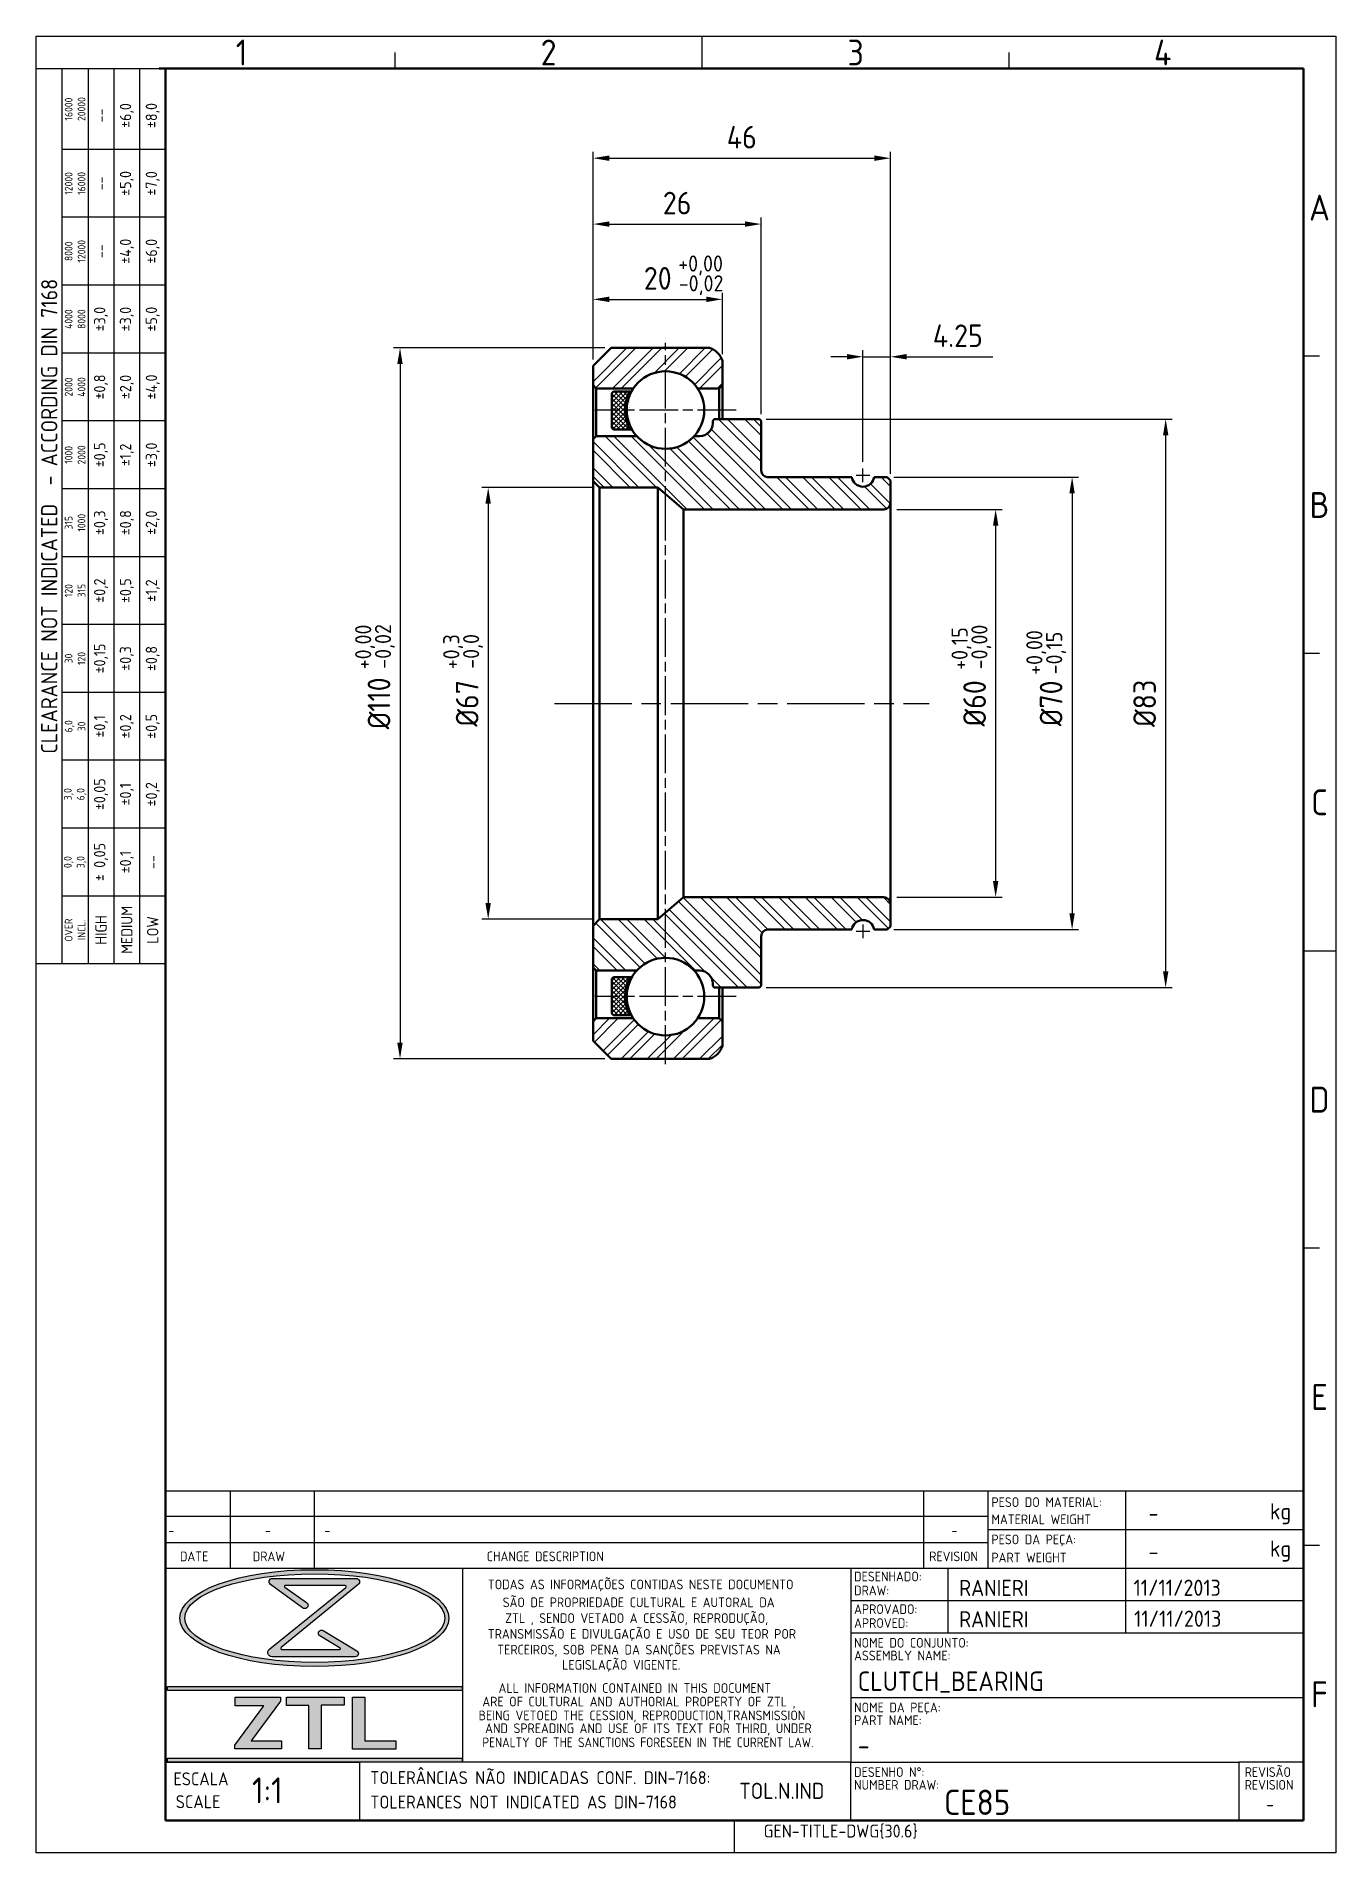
# Model space of a CAD drawing. Extents: x 0 to 201, y 0 to 281.
import ezdxf
from ezdxf.enums import TextEntityAlignment as Align

# ---------------------------------------------------------------- set-up
doc = ezdxf.new("R2010")
doc.units = 0
doc.linetypes.add('AM_ISO08W050', pattern=[18, 12, -1.5, 3, -1.5])
doc.linetypes.add('AM_ISO08W050x2', pattern=[9, 6, -0.75, 1.5, -0.75])
doc.layers.get('Defpoints').update_dxf_attribs({"linetype": 'CONTINUOUS'})
for name, color, linetype, lineweight in [('AM_0', 7, 'CONTINUOUS', 50), ('AM_4', 3, 'CONTINUOUS', 25), ('AM_5', 3, 'CONTINUOUS', 25), ('AM_7', 4, 'AM_ISO08W050', 25), ('AM_8', 1, 'CONTINUOUS', 25), ('AM_BOR', 7, 'CONTINUOUS', 50)]:
    doc.layers.add(name, color=color, linetype=linetype, lineweight=lineweight)
doc.styles.add('ACISOTS', font='isocp.shx', dxfattribs={"height": 1})
doc.styles.get("Standard").update_dxf_attribs({"font": 'ISOCP.SHX'})
doc.dimstyles.new('AM_ISO', dxfattribs={"dimtxt": 3.5, "dimasz": 2.5, "dimexe": 1, "dimexo": 1, "dimgap": 1.5, "dimtad": 1, "dimdsep": 46, "dimtxsty": 'Standard', "dimcen": 0, "dimclrd": 256, "dimclre": 256, "dimclrt": 2, "dimadec": 0, "dimazin": 2, "dimtp": 0.1, "dimtm": 0.1, "dimtfac": 0.71, "dimtdec": 3, "dimtmove": 0, "dimatfit": 3, "dimfxl": 1, "dimlwd": -1, "dimlwe": -1, "dimarcsym": 0})

# ---------------------------------------------------------------- blocks, each defined once
blk = doc.blocks.new('A4 ZTL')
at = {"layer": 'AM_0'}
for p, q in [((196, 276), (19, 276)), ((20, 276), (20, 5)), ((196, 5), (196, 276)), ((20, 5), (196, 5))]:
    blk.add_line(p, q, dxfattribs=at)
at = {"layer": 'AM_BOR', "color": 135, "lineweight": 25}
for p, q in [((0, 0), (0, 281)), ((0, 281), (201, 281)), ((55.5, 276), (55.5, 278.5)), ((103, 276), (103, 281)), ((150.5, 276), (150.5, 278.5)), ((201, 281), (201, 0)), ((4, 137.5), (4, 276)), ((8, 276), (8, 137.5)), ((12, 276), (12, 137.5)), ((16, 137.5), (16, 276)), ((20, 263.5), (4, 263.5)), ((20, 253), (4, 253)), ((20, 242.5), (4, 242.5)), ((20, 232), (4, 232)), ((198.5, 231.5), (196, 231.5)), ((20, 221.5), (4, 221.5)), ((20, 211), (4, 211)), ((20, 200.5), (4, 200.5)), ((20, 190), (4, 190)), ((198.5, 185.5), (196, 185.5)), ((20, 179.5), (4, 179.5)), ((20, 169), (4, 169)), ((20, 158.5), (4, 158.5)), ((20, 148), (4, 148)), ((196, 139.5), (201, 139.5)), ((198.5, 93.5), (196, 93.5)), ((198.5, 47.5), (196, 47.5)), ((108, 0), (108, 5)), ((201, 0), (0, 0))]:
    blk.add_line(p, q, dxfattribs=at)
blk.add_lwpolyline([(20, 276), (20, 137.5), (0, 137.5), (0, 276)], close=True, dxfattribs=at)
at = {"layer": 'AM_BOR', "color": 135, "lineweight": 25, "style": 'ACISOTS'}
for s, p in [('1', (31.75, 278.5)), ('2', (79.25, 278.5)), ('3', (126.75, 278.5)), ('4', (174.25, 278.5)), ('A', (198.5, 254.5)), ('B', (198.5, 208.5)), ('C', (198.5, 162.5)), ('D', (198.5, 116.5)), ('E', (198.5, 70.5)), ('F', (198.5, 24.5))]:
    blk.add_text(s, height=4, dxfattribs=at).set_placement(p, align=Align.MIDDLE)
at = {"layer": 'AM_BOR', "color": 135, "lineweight": 25, "attachment_point": 5, "rotation": 90}
for s, insert, char_height, width in [('16000\\P20000', (6, 269.75), 1.2, 12.5), ('±6,0', (14, 268.75), 1.75, 10.5), ('±8,0', (18, 268.75), 1.75, 10.5), ('--', (10, 268.75), 1.75, 10.5), ('12000\\P16000', (6, 258.25), 1.2, 10.5), ('--', (10, 258.25), 1.75, 10.5), ('±5,0', (14, 258.25), 1.75, 10.5), ('±7,0', (18, 258.25), 1.75, 10.5), ('8000\\P12000', (6, 247.75), 1.2, 10.5), ('--', (10, 247.75), 1.75, 10.5), ('±4,0', (14, 247.75), 1.75, 10.5), ('±6,0', (18, 247.75), 1.75, 10.5), ('{\\Fisocp.shx|c0;CLEARANCE NOT INDICATED  - ACCORDING DIN 7168}', (2, 206.75), 2.5, 138.5), ('±3,0', (10, 237.25), 1.75, 10.5), ('±3,0', (14, 237.25), 1.75, 10.5), ('±5,0', (18, 237.25), 1.75, 10.5), ('4000\\P8000', (6, 237.25), 1.2, 10.5), ('2000\\P4000', (6, 226.75), 1.2, 10.5), ('±0,8', (10, 226.75), 1.75, 10.5), ('±2,0', (14, 226.75), 1.75, 10.5), ('±4,0', (18, 226.75), 1.75, 10.5), ('1000\\P2000', (6, 216.25), 1.2, 10.5), ('±0,5', (10, 216.25), 1.75, 10.5), ('±1,2', (14, 216.25), 1.75, 10.5), ('±3,0', (18, 216.25), 1.75, 10.5), ('315\\P1000', (6, 205.75), 1.2, 10.5), ('±0,3', (10, 205.75), 1.75, 10.5), ('±0,8', (14, 205.75), 1.75, 10.5), ('±2,0', (18, 205.75), 1.75, 10.5), ('±0,2', (10, 195.25), 1.75, 10.5), ('±0,5', (14, 195.25), 1.75, 10.5), ('±1,2', (18, 195.25), 1.75, 10.5), ('120\\P315', (6, 195.25), 1.2, 10.5), ('30\\P120', (6, 184.75), 1.2, 10.5), ('±0,15', (10, 184.75), 1.75, 10.5), ('±0,3', (14, 184.75), 1.75, 10.5), ('±0,8', (18, 184.75), 1.75, 10.5), ('6,0\\P30', (6, 174.25), 1.2, 10.5), ('±0,1', (10, 174.25), 1.75, 10.5), ('±0,2', (14, 174.25), 1.75, 10.5), ('±0,5', (18, 174.25), 1.75, 10.5), ('±0,05', (10, 163.75), 1.75, 10.5), ('3,0\\P6,0', (6, 163.75), 1.2, 10.5), ('±0,1', (14, 163.75), 1.75, 10.5), ('±0,2', (18, 163.75), 1.75, 10.5), ('± 0,05', (10, 153.25), 1.75, 10.5), ('\\pt4.79529;±0,1', (14, 153.25), 1.75, 10.5), ('0,0\\P3,0', (6, 153.25), 1.2, 10.5), ('--', (18, 153.25), 1.75, 10.5), ('MEDIUM', (14, 142.75), 1.75, 10.5), ('{\\Fisocp.shx|c0;OVER\\PINCL.}', (6, 142.75), 1.2, 10.5), ('HIGH', (10, 142.75), 1.75, 10.5), ('LOW', (18, 142.75), 1.75, 10.5)]:
    blk.add_mtext(s, dxfattribs=dict(at, insert=insert, char_height=char_height, width=width))
blk = doc.blocks.new('*D33')
at = {"layer": 'AM_5', "transparency": 16777216}
for p, q in [((133.13, 207.81), (149.4, 207.81)), ((148.4, 205.31), (148.4, 150.31)), ((133.13, 147.81), (149.4, 147.81))]:
    blk.add_line(p, q, dxfattribs=at)
for points in [[(147.99, 205.31), (148.82, 205.31), (148.4, 207.81)], [(147.99, 150.31), (148.82, 150.31), (148.4, 147.81)]]:
    blk.add_solid(points, dxfattribs=at)
at = {"layer": 'Defpoints', "color": 0, "transparency": 16777216}
for p in [(132.13, 207.81), (132.13, 147.81), (148.4, 147.81)]:
    blk.add_point(p, dxfattribs=at)
at = {"layer": 'AM_5', "transparency": 16777216, "insert": (145.15, 177.81), "char_height": 3.5, "attachment_point": 5, "rotation": 90}
blk.add_mtext('%%C60', dxfattribs=at)
blk = doc.blocks.new('*D34')
at = {"layer": 'AM_5', "transparency": 16777216}
for p, q in [((132.63, 212.81), (161.23, 212.81)), ((160.23, 210.31), (160.23, 145.31)), ((132.63, 142.81), (161.23, 142.81))]:
    blk.add_line(p, q, dxfattribs=at)
for points in [[(159.81, 210.31), (160.64, 210.31), (160.23, 212.81)], [(159.81, 145.31), (160.64, 145.31), (160.23, 142.81)]]:
    blk.add_solid(points, dxfattribs=at)
at = {"layer": 'Defpoints', "color": 0, "transparency": 16777216}
for p in [(131.63, 212.81), (131.63, 142.81), (160.23, 142.81)]:
    blk.add_point(p, dxfattribs=at)
at = {"layer": 'AM_5', "transparency": 16777216, "insert": (156.98, 177.81), "char_height": 3.5, "attachment_point": 5, "rotation": 90}
blk.add_mtext('%%C70', dxfattribs=at)
blk = doc.blocks.new('*D35')
at = {"layer": 'AM_5', "transparency": 16777216}
for p, q in [((112.88, 221.78), (175.7, 221.78)), ((174.7, 219.28), (174.7, 136.33)), ((112.88, 133.83), (175.7, 133.83))]:
    blk.add_line(p, q, dxfattribs=at)
for points in [[(174.29, 219.28), (175.12, 219.28), (174.7, 221.78)], [(174.29, 136.33), (175.12, 136.33), (174.7, 133.83)]]:
    blk.add_solid(points, dxfattribs=at)
at = {"layer": 'Defpoints', "color": 0, "transparency": 16777216}
for p in [(111.88, 221.78), (111.88, 133.83), (174.7, 133.83)]:
    blk.add_point(p, dxfattribs=at)
at = {"layer": 'AM_5', "transparency": 16777216, "insert": (171.45, 177.81), "char_height": 3.5, "attachment_point": 5, "rotation": 90}
blk.add_mtext('%%C83', dxfattribs=at)
blk = doc.blocks.new('*D36')
at = {"layer": 'AM_4', "transparency": 16777216}
for p, q in [((125.38, 231.43), (122.88, 231.43)), ((127.88, 215.15), (127.88, 232.43)), ((127.88, 231.43), (132.13, 231.43)), ((132.13, 213.31), (132.13, 232.43)), ((134.63, 231.43), (147.97, 231.43))]:
    blk.add_line(p, q, dxfattribs=at)
for points in [[(125.38, 231.85), (125.38, 231.01), (127.88, 231.43)], [(134.63, 231.85), (134.63, 231.01), (132.13, 231.43)]]:
    blk.add_solid(points, dxfattribs=at)
at = {"layer": 'Defpoints', "color": 0, "transparency": 16777216}
for p in [(132.13, 231.43), (127.88, 214.15), (132.13, 212.31)]:
    blk.add_point(p, dxfattribs=at)
at = {"layer": 'AM_4', "transparency": 16777216, "insert": (142.55, 234.68), "char_height": 3.5, "attachment_point": 5}
blk.add_mtext('4.25', dxfattribs=at)
blk = doc.blocks.new('*D37')
at = {"layer": 'AM_4', "transparency": 16777216}
for p, q in [((86.13, 231.01), (86.13, 241.31)), ((88.63, 240.31), (103.63, 240.31)), ((106.13, 231.81), (106.13, 241.31))]:
    blk.add_line(p, q, dxfattribs=at)
for points in [[(88.63, 240.73), (88.63, 239.89), (86.13, 240.31)], [(103.63, 240.73), (103.63, 239.89), (106.13, 240.31)]]:
    blk.add_solid(points, dxfattribs=at)
at = {"layer": 'Defpoints', "color": 0, "transparency": 16777216}
for p in [(106.13, 240.31), (106.13, 230.81), (86.13, 230.01)]:
    blk.add_point(p, dxfattribs=at)
at = {"layer": 'AM_4', "transparency": 16777216, "insert": (96.13, 243.56), "char_height": 3.5, "attachment_point": 5}
blk.add_mtext('20', dxfattribs=at)
blk = doc.blocks.new('*D38')
at = {"layer": 'AM_4', "transparency": 16777216}
for p, q in [((86.13, 231.01), (86.13, 252.95)), ((112.13, 222.53), (112.13, 252.95)), ((88.63, 251.95), (109.63, 251.95))]:
    blk.add_line(p, q, dxfattribs=at)
for points in [[(88.63, 252.37), (88.63, 251.54), (86.13, 251.95)], [(109.63, 252.37), (109.63, 251.54), (112.13, 251.95)]]:
    blk.add_solid(points, dxfattribs=at)
at = {"layer": 'Defpoints', "color": 0, "transparency": 16777216}
for p in [(112.13, 251.95), (86.13, 230.01), (112.13, 221.53)]:
    blk.add_point(p, dxfattribs=at)
at = {"layer": 'AM_4', "transparency": 16777216, "insert": (99.13, 255.2), "char_height": 3.5, "attachment_point": 5}
blk.add_mtext('26', dxfattribs=at)
blk = doc.blocks.new('*D39')
at = {"layer": 'AM_4', "transparency": 16777216}
for p, q in [((86.13, 231.01), (86.13, 263.15)), ((88.63, 262.15), (129.63, 262.15)), ((132.13, 218.21), (132.13, 263.15))]:
    blk.add_line(p, q, dxfattribs=at)
for points in [[(88.63, 262.57), (88.63, 261.73), (86.13, 262.15)], [(129.63, 262.57), (129.63, 261.73), (132.13, 262.15)]]:
    blk.add_solid(points, dxfattribs=at)
at = {"layer": 'Defpoints', "color": 0, "transparency": 16777216}
for p in [(132.13, 262.15), (86.13, 230.01), (132.13, 217.21)]:
    blk.add_point(p, dxfattribs=at)
at = {"layer": 'AM_4', "transparency": 16777216, "insert": (109.13, 265.4), "char_height": 3.5, "attachment_point": 5}
blk.add_mtext('46', dxfattribs=at)
blk = doc.blocks.new('*D41')
at = {"layer": 'AM_4', "transparency": 16777216}
for p, q in [((86.13, 211.21), (68.9, 211.21)), ((69.9, 208.71), (69.9, 146.91)), ((86.13, 144.41), (68.9, 144.41))]:
    blk.add_line(p, q, dxfattribs=at)
for points in [[(69.48, 208.71), (70.31, 208.71), (69.9, 211.21)], [(69.48, 146.91), (70.31, 146.91), (69.9, 144.41)]]:
    blk.add_solid(points, dxfattribs=at)
at = {"layer": 'Defpoints', "color": 0, "transparency": 16777216}
for p in [(87.13, 211.21), (69.9, 144.41), (87.13, 144.41)]:
    blk.add_point(p, dxfattribs=at)
at = {"layer": 'AM_4', "transparency": 16777216, "insert": (66.65, 177.81), "char_height": 3.5, "attachment_point": 5, "rotation": 90}
blk.add_mtext('%%c67', dxfattribs=at)
blk = doc.blocks.new('*D42')
at = {"layer": 'AM_4', "transparency": 16777216}
for p, q in [((87.93, 232.81), (55.26, 232.81)), ((56.26, 230.31), (56.26, 125.31)), ((87.93, 122.81), (55.26, 122.81))]:
    blk.add_line(p, q, dxfattribs=at)
for points in [[(55.84, 230.31), (56.67, 230.31), (56.26, 232.81)], [(55.84, 125.31), (56.67, 125.31), (56.26, 122.81)]]:
    blk.add_solid(points, dxfattribs=at)
at = {"layer": 'Defpoints', "color": 0, "transparency": 16777216}
for p in [(88.93, 232.81), (56.26, 122.81), (88.93, 122.81)]:
    blk.add_point(p, dxfattribs=at)
at = {"layer": 'AM_4', "transparency": 16777216, "insert": (53.01, 177.81), "char_height": 3.5, "attachment_point": 5, "rotation": 90}
blk.add_mtext('%%c110', dxfattribs=at)

msp = doc.modelspace()

# ---------------------------------------------------------------- hatches: boundary and pattern name
at = {"layer": 'AM_4'}
h = msp.add_hatch(dxfattribs=at)
h.set_pattern_fill('ANSI32', color=1, scale=0.3)
h.paths.add_polyline_path([(97.328, 232.806), (88.928, 232.806), (86.128, 230.006), (86.128, 227.031), (86.628, 226.531), (92.351, 226.531, -0.2495825), (97.328, 229.18)])
h.paths.add_polyline_path([(97.328, 126.431, -0.2495825), (92.351, 129.081), (86.628, 129.081), (86.128, 128.581), (86.128, 125.606), (88.928, 122.806), (97.328, 122.806)])
h.paths.add_polyline_path([(106.128, 128.581), (105.628, 129.081), (102.305, 129.081, -0.2495825), (97.328, 126.431), (97.328, 122.806), (104.128, 122.806, 0.2504917), (106.128, 124.806)])
h.paths.add_polyline_path([(99.662, 124.189, -1), (98.412, 124.189, -1)], flags=16)
h.paths.add_polyline_path([(106.128, 230.806, 0.2504917), (104.128, 232.806), (97.328, 232.806), (97.328, 229.18, -0.2495825), (102.305, 226.531), (105.628, 226.531), (106.128, 227.031)])
h = msp.add_hatch(dxfattribs=at)
h.set_pattern_fill('ANSI32', color=1, scale=0.3, angle=90)
h.paths.add_polyline_path([(112.128, 221.531), (111.878, 221.781), (104.878, 221.781), (104.628, 221.531), (104.628, 221.156, -0.4142136), (102.628, 219.156), (101.778, 219.156, -0.2119801), (97.328, 217.18), (97.328, 210.186), (100.128, 207.806), (131.128, 207.806, 0.4142136), (132.128, 208.806), (132.128, 212.306), (131.628, 212.806), (129.607, 212.806, -0.8555459), (126.149, 212.806), (113.128, 212.806, -0.4142136), (112.128, 213.806)])
h.paths.add_polyline_path([(97.328, 217.18, -0.2119801), (92.878, 219.156), (86.628, 219.156), (86.128, 218.656), (86.128, 212.206), (87.128, 211.206), (96.128, 211.206), (97.328, 210.186)])
h.paths.add_polyline_path([(97.328, 145.426), (96.128, 144.406), (87.128, 144.406), (86.128, 143.406), (86.128, 143.251), (86.128, 136.956), (86.628, 136.456), (92.878, 136.456, -0.2119801), (97.328, 138.431)])
h.paths.add_polyline_path([(113.128, 142.806), (126.149, 142.806, -0.8555459), (129.607, 142.806), (131.628, 142.806), (132.128, 143.306), (132.128, 146.806, 0.4142136), (131.128, 147.806), (100.128, 147.806), (97.328, 145.426), (97.328, 138.431, -0.2119801), (101.778, 136.456), (102.628, 136.456, -0.4142136), (104.628, 134.456), (104.628, 134.081), (104.878, 133.831), (111.878, 133.831), (112.128, 134.081), (112.128, 141.806, -0.4142136)])
at = {"layer": 'AM_8'}
h = msp.add_hatch(dxfattribs=at)
h.set_pattern_fill('_U', color=256, scale=0.5, angle=45, style=0, double=1, pattern_type=0)
h.set_pattern_definition([(45, (-0.1, 9.3434), (-0.3535534, 0.3535534), []), (135, (-0.1, 9.3434), (-0.3535534, -0.3535534), [])])
edge = h.paths.add_edge_path()
edge.add_line((89.028, 225.781), (89.028, 220.406))
edge.add_line((89.028, 220.406), (89.278, 220.156))
edge.add_line((89.278, 220.156), (91.859, 220.156))
edge.add_arc((97.328, 223.18), 6.25, 152.86671, 208.94291, ccw=False)
edge.add_line((91.766, 226.031), (89.278, 226.031))
edge.add_line((89.278, 226.031), (89.028, 225.781))
h = msp.add_hatch(dxfattribs=at)
h.set_pattern_fill('_U', color=256, scale=0.5, angle=45, style=0, double=1, pattern_type=0)
h.set_pattern_definition([(315, (-0.1, 346.2684), (-0.3535534, -0.3535534), []), (225, (-0.1, 346.2684), (-0.3535534, 0.3535534), [])])
edge = h.paths.add_edge_path()
edge.add_line((89.028, 129.831), (89.028, 135.206))
edge.add_line((89.028, 135.206), (89.278, 135.456))
edge.add_line((89.278, 135.456), (91.859, 135.456))
edge.add_arc((97.328, 132.431), 6.25, 151.05709, 207.13329)
edge.add_line((91.766, 129.581), (89.278, 129.581))
edge.add_line((89.278, 129.581), (89.028, 129.831))
h = msp.add_hatch(color=135, dxfattribs=at)
edge = h.paths.add_edge_path()
edge.add_ellipse((43.01, 36.289), major_axis=(20.817, 0), ratio=0.3599074, start_angle=191.45916, end_angle=452.8175)
edge.add_ellipse((43.01, 36.289), major_axis=(20.817, 0), ratio=0.3599074, start_angle=92.8175, end_angle=191.45916)
edge = h.paths.add_edge_path(flags=16)
edge.add_ellipse((43.075, 36.289), major_axis=(20.11, 0), ratio=0.3406642, start_angle=93.06698, end_angle=371.45916)
edge.add_ellipse((43.075, 36.289), major_axis=(20.11, 0), ratio=0.3406642, start_angle=11.45916, end_angle=93.06698)
h = msp.add_hatch(color=135, dxfattribs=at)
edge = h.paths.add_edge_path()
edge.add_line((47.862, 41.036), (36.144, 31.546))
edge.add_arc((36.457, 30.962), 0.662, 118.14094, 270)
edge.add_line((36.457, 30.3), (49.343, 30.3))
edge.add_arc((49.326, 30.788), 0.488, 271.96853, 418.91083)
edge.add_line((49.578, 31.206), (44.36, 34.353))
edge.add_arc((44.113, 33.947), 0.475, 58.66819, 238.80525)
edge.add_line((43.867, 33.541), (46.984, 31.653))
edge.add_arc((46.915, 31.556), 0.12, -90, 54.65447, ccw=False)
edge.add_line((46.915, 31.436), (37.934, 31.436))
edge.add_arc((37.961, 31.6), 0.167, 129.23635, 260.82262, ccw=False)
edge.add_line((37.855, 31.729), (49.786, 41.472))
edge.add_arc((49.474, 41.9), 0.529, 306.0702, 450)
edge.add_line((49.474, 42.429), (36.537, 42.429))
edge.add_arc((36.517, 41.917), 0.513, 87.72721, 233.74708)
edge.add_line((36.214, 41.503), (41.183, 37.859))
edge.add_arc((41.504, 38.277), 0.527, 232.47139, 414.7334)
edge.add_line((41.808, 38.707), (38.46, 41.074))
edge.add_arc((38.526, 41.202), 0.144, 90, 242.52347, ccw=False)
edge.add_line((38.526, 41.346), (47.779, 41.346))
edge.add_arc((47.751, 41.172), 0.176, -50.99642, 80.76554, ccw=False)
for points in [[(20.282, 25.097), (65.875, 25.097), (65.875, 25.702), (20.282, 25.702)], [(30.711, 16.652), (30.711, 16.052), (37.905, 16.052), (37.905, 17.317), (33.242, 17.317), (37.771, 23.442), (37.771, 24.041), (30.778, 24.041), (30.778, 22.71), (35.207, 22.71)], [(38.704, 22.776), (42.168, 22.776), (42.168, 16.052), (44.066, 16.052), (44.066, 22.843), (47.629, 22.843), (47.629, 24.041), (38.704, 24.041)], [(55.622, 16.019), (55.622, 17.317), (50.793, 17.317), (50.793, 24.041), (48.928, 24.041), (48.928, 16.019)], [(65.875, 14.605), (20.282, 14.605), (20.282, 14), (65.875, 14)]]:
    msp.add_hatch(color=135, dxfattribs=at).paths.add_polyline_path(points)

# ---------------------------------------------------------------- linework, layer by layer
at = {"layer": 'AM_0'}
for p, q in [((86.128, 230.006), (88.928, 232.806)), ((104.128, 232.806), (88.928, 232.806)), ((106.128, 227.031), (106.128, 230.806)), ((86.128, 230.006), (86.128, 227.031)), ((86.128, 227.031), (86.628, 226.531)), ((86.128, 227.031), (86.128, 218.656)), ((86.628, 226.531), (92.351, 226.531)), ((86.628, 226.531), (86.628, 219.156)), ((89.278, 226.031), (89.028, 225.781)), ((89.028, 225.781), (89.028, 220.406)), ((89.278, 226.031), (92.048, 226.031)), ((102.305, 226.531), (105.628, 226.531)), ((105.628, 226.531), (106.128, 227.031)), ((105.628, 226.531), (105.628, 221.781)), ((106.128, 227.031), (106.128, 221.781)), ((89.028, 220.406), (89.278, 220.156)), ((89.278, 220.156), (92.146, 220.156)), ((104.878, 221.781), (104.628, 221.531)), ((104.628, 221.531), (104.628, 221.156)), ((111.878, 221.781), (104.878, 221.781)), ((112.128, 221.531), (111.878, 221.781)), ((112.128, 213.806), (112.128, 221.531)), ((86.128, 218.656), (86.628, 219.156)), ((86.128, 218.656), (86.128, 212.361)), ((86.628, 219.156), (92.878, 219.156)), ((101.778, 219.156), (102.628, 219.156)), ((86.128, 212.361), (86.128, 143.251)), ((87.128, 211.206), (86.128, 212.206)), ((87.128, 211.206), (96.128, 211.206)), ((87.128, 144.406), (87.128, 211.206)), ((100.128, 207.806), (96.128, 211.206)), ((96.128, 211.206), (96.128, 144.406)), ((126.149, 212.806), (113.128, 212.806)), ((131.628, 212.806), (129.607, 212.806)), ((132.128, 212.306), (131.628, 212.806)), ((132.128, 208.806), (132.128, 212.306)), ((132.128, 143.306), (132.128, 208.806)), ((100.128, 207.806), (131.128, 207.806)), ((100.128, 207.806), (100.128, 147.806)), ((100.128, 147.806), (96.128, 144.406)), ((100.128, 147.806), (131.128, 147.806)), ((87.128, 144.406), (86.128, 143.406)), ((87.128, 144.406), (96.128, 144.406)), ((86.128, 136.956), (86.128, 143.251)), ((112.128, 141.806), (112.128, 134.081)), ((126.149, 142.806), (113.128, 142.806)), ((131.628, 142.806), (129.607, 142.806)), ((132.128, 143.306), (131.628, 142.806)), ((86.128, 128.581), (86.128, 136.956)), ((86.128, 136.956), (86.628, 136.456)), ((86.628, 129.081), (86.628, 136.456)), ((86.628, 136.456), (92.878, 136.456)), ((89.028, 135.206), (89.278, 135.456)), ((89.028, 129.831), (89.028, 135.206)), ((89.278, 135.456), (92.146, 135.456)), ((101.778, 136.456), (102.628, 136.456)), ((104.628, 134.081), (104.628, 134.456)), ((104.878, 133.831), (104.628, 134.081)), ((111.878, 133.831), (104.878, 133.831)), ((105.628, 129.081), (105.628, 133.831)), ((106.128, 128.581), (106.128, 133.831)), ((112.128, 134.081), (111.878, 133.831)), ((89.278, 129.581), (89.028, 129.831)), ((89.278, 129.581), (92.048, 129.581)), ((86.128, 128.581), (86.628, 129.081)), ((86.128, 125.606), (86.128, 128.581)), ((86.628, 129.081), (92.351, 129.081)), ((102.305, 129.081), (105.628, 129.081)), ((105.628, 129.081), (106.128, 128.581)), ((106.128, 128.581), (106.128, 124.806)), ((86.128, 125.606), (88.928, 122.806)), ((104.128, 122.806), (88.928, 122.806))]:
    msp.add_line(p, q, dxfattribs=at)
for centre in [(97.328, 223.18), (97.328, 132.431)]:
    msp.add_circle(centre, 6, dxfattribs=at)
for centre, radius, start, end in [((103.257, 229.935), 3, 16.87449, 73.12551), ((97.328, 223.18), 6.25, 152.86671, 208.94291), ((102.628, 221.156), 2, 270, 0), ((113.128, 213.806), 1, 180, 270), ((127.878, 213.077), 1.75, 188.90299, 351.09701), ((131.128, 208.806), 1, 270, 0), ((131.128, 146.806), 1, 0, 90), ((127.878, 142.535), 1.75, 8.90299, 171.09701), ((113.128, 141.806), 1, 90, 180), ((97.328, 132.431), 6.25, 151.05709, 207.13329), ((102.628, 134.456), 2, 0, 90), ((103.257, 125.677), 3, 286.87449, 343.12551)]:
    msp.add_arc(centre, radius, start, end, dxfattribs=at)
at = {"layer": 'AM_7', "linetype": 'AM_ISO08W050x2'}
for p, q in [((97.328, 205.426), (97.328, 233.607)), ((108.282, 223.18), (86.374, 223.18)), ((127.878, 212.002), (127.878, 214.152)), ((128.953, 213.077), (126.803, 213.077)), ((97.328, 122.005), (97.328, 205.426)), ((127.878, 143.61), (127.878, 141.46)), ((128.953, 142.535), (126.803, 142.535)), ((108.282, 132.431), (86.374, 132.431))]:
    msp.add_line(p, q, dxfattribs=at)
at = {"layer": 'AM_7'}
msp.add_line((80.132, 177.806), (138.124, 177.806), dxfattribs=at)
at = {"layer": 'AM_8', "color": 135}
for p, q in [((20, 56), (196, 56)), ((20, 56), (20, 5)), ((30, 56), (30, 44)), ((43, 56), (43, 44)), ((137.248, 56), (137.248, 44)), ((147.248, 44), (147.248, 56)), ((168.5, 56), (168.5, 50)), ((196, 5), (196, 56)), ((147.248, 52), (20, 52)), ((20, 48), (147.248, 48)), ((147.248, 50), (196, 50)), ((168.5, 50), (168.5, 44)), ((20, 44), (126, 44)), ((36.537, 42.429), (49.474, 42.429)), ((65.933, 44), (65.933, 14)), ((126, 44), (126, 25)), ((126, 44), (196, 44)), ((141, 44), (141, 34)), ((168.5, 44), (168.5, 34)), ((126, 39), (196, 39)), ((126, 34), (196, 34)), ((20.282, 25.097), (20.282, 25.702)), ((20.282, 25.702), (65.875, 25.702)), ((65.875, 25.702), (65.875, 25.097)), ((65.875, 25.097), (20.282, 25.097)), ((30.711, 16.652), (35.207, 22.71)), ((30.778, 22.71), (30.778, 24.041)), ((30.778, 24.041), (37.771, 24.041)), ((35.207, 22.71), (30.778, 22.71)), ((37.771, 23.442), (33.242, 17.317)), ((37.771, 24.041), (37.771, 23.442)), ((38.704, 22.776), (38.704, 24.041)), ((38.704, 24.041), (47.629, 24.041)), ((42.168, 22.776), (38.704, 22.776)), ((42.168, 16.052), (42.168, 22.776)), ((44.066, 22.843), (44.066, 16.052)), ((47.629, 22.843), (44.066, 22.843)), ((47.629, 24.041), (47.629, 22.843)), ((48.928, 16.019), (48.928, 24.041)), ((48.928, 24.041), (50.793, 24.041)), ((50.793, 24.041), (50.793, 17.317)), ((126, 25), (126, 14)), ((126, 24), (196, 24)), ((33.242, 17.317), (37.905, 17.317)), ((37.905, 17.317), (37.905, 16.052)), ((50.793, 17.317), (55.622, 17.317)), ((55.622, 17.317), (55.622, 16.019)), ((20.282, 14.605), (65.875, 14.605)), ((20.282, 14), (20.282, 14.605)), ((30.711, 16.052), (30.711, 16.652)), ((37.905, 16.052), (30.711, 16.052)), ((44.066, 16.052), (42.168, 16.052)), ((55.622, 16.019), (48.928, 16.019)), ((65.875, 14.605), (65.875, 14)), ((20, 14), (50, 14)), ((126, 14), (20, 14)), ((65.875, 14), (20.282, 14)), ((50, 14), (50, 5)), ((126, 5), (126, 14)), ((126, 14), (186, 14)), ((196, 14), (186, 14)), ((186, 14), (186, 5)), ((20, 5), (196, 5))]:
    msp.add_line(p, q, dxfattribs=at)
msp.add_lwpolyline([(36.537, 42.429), (49.474, 42.429, -0.7260746), (49.786, 41.472), (37.855, 31.729, 0.646844), (37.934, 31.436), (46.915, 31.436, 0.7309147), (46.984, 31.653), (43.867, 33.541, -1.0011968), (44.36, 34.353), (49.578, 31.206, -0.7463434), (49.343, 30.3), (36.457, 30.3, -0.7802957), (36.144, 31.546), (47.862, 41.036, 0.6479319), (47.779, 41.346), (38.526, 41.346, 0.7849705), (38.46, 41.074), (41.808, 38.707, -1.0199372), (41.183, 37.859), (36.214, 41.503, -0.7400952), (36.537, 42.429, -0.2577936)], format="xyb", dxfattribs=at)
for centre, major_axis, ratio in [((43.01, 36.289), (-20.817, 0), 0.3599074), ((43.075, 36.289), (-20.11, 0), 0.3406642)]:
    msp.add_ellipse(centre, major_axis=major_axis, ratio=ratio, dxfattribs=at)

# ---------------------------------------------------------------- block references
at = {"layer": 'AM_0', "lineweight": 0}
msp.add_blockref('A4 ZTL', (0, 0), dxfattribs=at)

# ---------------------------------------------------------------- texts
at = {"layer": 'AM_4', "char_height": 2.5, "attachment_point": 1}
for s, insert in [('+0,00', (99.305, 247.102)), ('-0,02', (99.381, 244.036))]:
    msp.add_mtext_dynamic_manual_height_columns(s, width=11.35327, gutter_width=17.5, heights=[0], dxfattribs=dict(at, insert=insert))
at = {"layer": 'AM_4', "char_height": 2.5, "attachment_point": 1, "rotation": 90}
for s, insert in [('+0,00', (49.315, 183.084)), ('-0,02', (52.382, 183.161)), ('+0,3', (62.943, 183.084)), ('-0,0', (66.01, 183.161)), ('+0,15', (141.574, 182.993)), ('-0,00', (144.641, 183.07)), ('+0,00', (153.14, 182.222)), ('-0,15', (156.206, 182.299))]:
    msp.add_mtext_dynamic_manual_height_columns(s, width=11.35327, gutter_width=17.5, heights=[0], dxfattribs=dict(at, insert=insert))
at = {"layer": 'AM_8', "color": 135}
for s, height, p in [('PESO DO MATERIAL:', 1.5, (147.751, 53.478)), ('kg', 2.5, (190.833, 51.56)), ('MATERIAL WEIGHT', 1.5, (147.751, 50.821)), ('-', 1.5, (20.407, 49.09)), ('-', 1.5, (35.359, 49.09)), ('-', 1.5, (44.565, 49.09)), ('-', 1.5, (141.569, 49.09)), ('PESO DA PEÇA:', 1.5, (147.751, 47.713)), ('kg', 2.5, (190.833, 45.793)), ('DATE', 1.5, (22.215, 45.09)), ('DRAW', 1.5, (33.484, 45.09)), ('CHANGE DESCRIPTION', 1.5, (69.677, 45.09)), ('REVISION', 1.5, (138.124, 45.09)), ('PART WEIGHT', 1.5, (147.751, 44.914)), ('TODAS AS INFORMAÇÕES CONTIDAS NESTE DOCUMENTO', 1.5, (69.846, 40.751)), ('DESENHADO:', 1.5, (126.504, 41.981)), ('SÃO DE PROPRIEDADE CULTURAL E AUTORAL DA', 1.5, (72.143, 37.978)), ('DRAW:', 1.5, (126.504, 39.823)), ('ZTL , SENDO VETADO A CESSÃO, REPRODUÇÃO,', 1.5, (72.526, 35.538)), ('APROVADO:', 1.5, (126.504, 36.929)), ('TRANSMISSÃO E DIVULGAÇÃO E USO DE SEU TEOR POR', 1.5, (69.846, 33.098)), ('APROVED:', 1.5, (126.504, 34.771)), ('TERCEIROS, SOB PENA DA SANÇÕES PREVISTAS NA', 1.5, (71.301, 30.657)), ('ASSEMBLY NAME:', 1.5, (126.504, 29.744)), ('NOME DO CONJUNTO:', 1.5, (126.504, 31.719)), ('LEGISLAÇÃO VIGENTE.', 1.5, (81.332, 28.308)), ('ALL INFORMATION CONTAINED IN THIS DOCUMENT', 1.5, (71.5, 24.719)), ('ARE OF CULTURAL AND AUTHORIAL PROPERTY OF ZTL ,', 1.5, (68.997, 22.623)), ('NOME DA PEÇA:', 1.5, (126.504, 21.719)), ('BEING VETOED THE CESSION, REPRODUCTION,TRANSMISSION', 1.5, (68.412, 20.489)), ('AND SPREADING AND USE OF ITS TEXT FOR THIRD, UNDER', 1.5, (69.424, 18.495)), ('PART NAME:', 1.5, (126.504, 19.744)), ('ESCALA', 2, (21.212, 10.418)), ('TOLERÂNCIAS NÃO INDICADAS CONF. DIN-7168:', 2, (51.656, 10.604)), ('DESENHO N%%d:', 1.5, (126.504, 11.719)), ('NUMBER DRAW:', 1.5, (126.504, 9.744)), ('REVISÃO', 1.5, (186.925, 11.719)), ('REVISION', 1.5, (186.925, 9.744)), ('SCALE', 2, (21.574, 6.884)), ('TOLERANCES NOT INDICATED AS DIN-7168', 2, (51.656, 6.829))]:
    msp.add_text(s, height=height, dxfattribs=at).set_placement(p)
at = {"layer": 'AM_8', "color": 135, "width": 0.95}
msp.add_text('PENALTY OF THE SANCTIONS FORESEEN IN THE CURRENT LAW.', height=1.5, dxfattribs=at).set_placement((68.991, 16.317))
at = {"layer": 'AM_8', "color": 135}
for p in [(172.061, 52.527), (172.061, 46.577)]:
    msp.add_attdef('-', text='', height=2.5, dxfattribs=at).set_placement(p, align=Align.MIDDLE_LEFT)
for tag, p, height in [('RANIERI', (142.753, 39.705), 2.5), ('11/11/2013', (169.729, 39.734), 2.5), ('RANIERI', (142.751, 34.867), 2.5), ('11/11/2013', (169.81, 34.95), 2.5), ('CLUTCH_BEARING', (127.069, 25.025), 3), ('-', (127.069, 15.1), 3), ('CE85', (140.414, 5.837), 3.911)]:
    msp.add_attdef(tag, p, '', height=height, dxfattribs=at)
at = {"layer": 'AM_8', "color": 135, "style": 'ACISOTS'}
for tag, p, height in [('1:1', (33.357, 7.643), 4), ('GEN-TITLE-DWG{30.6}', (112.503, 2.346), 2)]:
    msp.add_attdef(tag, p, '', height=height, dxfattribs=at)
at = {"layer": 'AM_8', "color": 135}
for tag, height, p in [('TOL.N.IND', 2.5, (115.326, 9.559)), ('-', 1.956, (190.859, 7.489))]:
    msp.add_attdef(tag, text='', height=height, dxfattribs=at).set_placement(p, align=Align.MIDDLE_CENTER)

# ---------------------------------------------------------------- dimensions: what is measured, and where the dimension line sits
at = {"layer": 'AM_4'}
for base, p1, p2, picture, middle in [((132.128, 262.151), (86.128, 230.006), (132.128, 217.206), '*D39', (109.128, 265.401)), ((112.128, 251.954), (86.128, 230.006), (112.128, 221.531), '*D38', (99.128, 255.204)), ((106.128, 240.309), (86.128, 230.006), (106.128, 230.806), '*D37', (96.128, 243.56)), ((132.128, 231.43), (127.878, 214.152), (132.128, 212.306), '*D36', (142.55, 234.68))]:
    dim = msp.add_linear_dim(base=base, p1=p1, p2=p2, dimstyle='AM_ISO', override={"dimclrt": 256, "dimadec": 2, "dimtp": 0, "dimtm": 0.12, "dimtdec": 2}, dxfattribs=at)
    dim.commit()
    dim.dimension.update_dxf_attribs({"geometry": picture, "text_midpoint": middle})
for base, p1, p2, text, picture, middle in [((56.257, 122.806), (88.928, 232.806), (88.928, 122.806), '%%c110', '*D42', (53.007, 177.806)), ((69.897, 144.406), (87.128, 211.206), (87.128, 144.406), '%%c67', '*D41', (66.647, 177.806))]:
    dim = msp.add_linear_dim(base=base, p1=p1, p2=p2, angle=90, text=text, dimstyle='AM_ISO', override={"dimclrt": 256, "dimadec": 2, "dimtp": 0, "dimtm": 0.12, "dimtdec": 2}, dxfattribs=at)
    dim.commit()
    dim.dimension.update_dxf_attribs({"geometry": picture, "text_midpoint": middle})
at = {"layer": 'AM_5'}
for base, p1, p2, text, picture, middle in [((174.703, 133.831), (111.878, 221.781), (111.878, 133.831), '%%C83', '*D35', (171.453, 177.806)), ((160.228, 142.806), (131.628, 212.806), (131.628, 142.806), '%%C70', '*D34', (156.978, 177.806)), ((148.402, 147.806), (132.128, 207.806), (132.128, 147.806), '%%C60', '*D33', (145.152, 177.806))]:
    dim = msp.add_linear_dim(base=base, p1=p1, p2=p2, angle=90, text=text, dimstyle='AM_ISO', override={"dimclrt": 256, "dimadec": 2, "dimtp": 0, "dimtm": 0.12, "dimtdec": 2}, dxfattribs=at)
    dim.commit()
    dim.dimension.update_dxf_attribs({"geometry": picture, "text_midpoint": middle})

doc.saveas('drawing.dxf')
